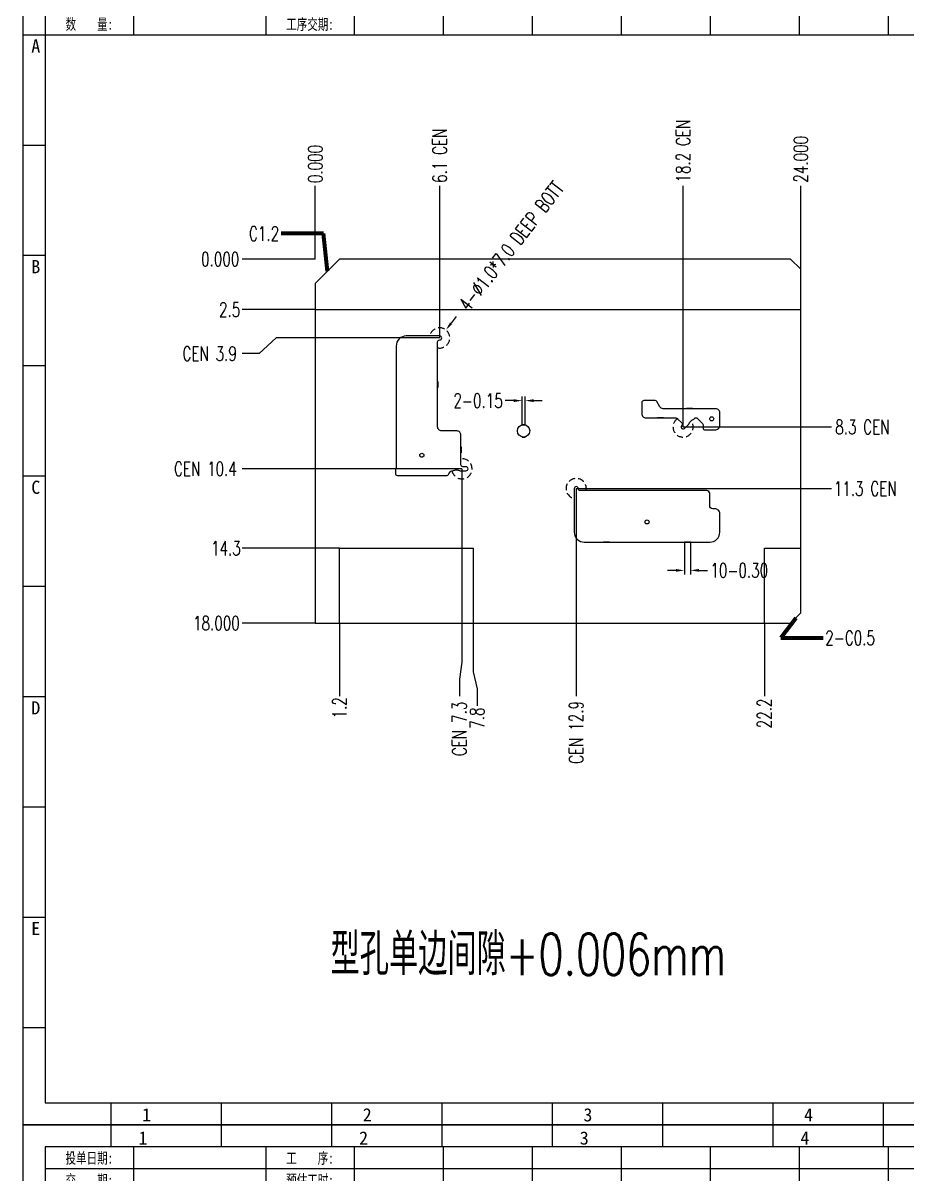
# Model space of a CAD drawing. Header units: millimetres. Extents: x -2852 to 5627, y -2271 to 1849.
# Drawn here: x -1216.6 to -1172.9, y -248 to -191.1 of the extents above; entities that cross this region are included whole.
import ezdxf
from ezdxf.enums import TextEntityAlignment as Align

# ---------------------------------------------------------------- set-up
doc = ezdxf.new("R2010")
doc.units = ezdxf.units.MM
doc.header["$PDSIZE"] = 3
doc.linetypes.add('DASHED2', pattern=[9.525, 6.35, -3.175])
for name, color, linetype in [('1', 7, 'Continuous'), ('11', 4, 'DASHED2'), ('41', 1, 'Continuous'), ('D03', 7, 'Continuous'), ('PUNCH', 1, 'Continuous')]:
    doc.layers.add(name, color=color, linetype=linetype)
doc.styles.add('jet01', font='simplex.shx', dxfattribs={"width": 0.7, "bigfont": 'hztxt.shx'})
doc.styles.add('jet02', font='simplex.shx', dxfattribs={"width": 0.7})
doc.styles.get("Standard").update_dxf_attribs({"font": '仿宋_GB2312_0.ttf', "width": 0.7})
doc.styles.add('tk', font='', dxfattribs={"width": 0.7})
doc.styles.add('tk 2', font='仿宋_GB2312_0.ttf', dxfattribs={"width": 0.65})
doc.styles.get('tk').set_extended_font_data('NSimSun')
doc.dimstyles.new('jet02', dxfattribs={"dimtxt": 3.5, "dimasz": 2.1, "dimexe": 1, "dimexo": 0, "dimgap": 0.5, "dimtad": 0, "dimtoh": 1, "dimdec": 3, "dimzin": 9, "dimdsep": 46, "dimtxsty": 'jet02', "dimcen": 0, "dimclrt": 256, "dimazin": 2, "dimtfac": 1, "dimtdec": 3, "dimtofl": 0, "dimtmove": 0, "dimatfit": 1, "dimfxl": 0, "dimarcsym": 0})

# ---------------------------------------------------------------- blocks, each defined once
blk = doc.blocks.new('A3-N')
at = {"layer": '1', "color": 1}
for p, q in [((0, 0), (0, 296.73)), ((0, 296.73), (420, 296.73)), ((21.82, 291.27), (21.82, 296.73)), ((49.09, 291.27), (49.09, 296.73)), ((76.36, 291.27), (76.36, 296.73)), ((103.64, 291.27), (103.64, 296.73)), ((103.64, 291.27), (103.64, 296.73)), ((103.64, 291.27), (103.64, 296.73)), ((130.91, 291.27), (130.91, 296.73)), ((158.18, 291.27), (158.18, 296.73)), ((185.45, 291.27), (185.45, 296.73)), ((212.73, 291.27), (212.73, 296.73)), ((5.45, 269.45), (0, 269.45)), ((5.45, 242.18), (0, 242.18)), ((5.45, 214.91), (0, 214.91)), ((5.45, 187.64), (0, 187.64)), ((5.45, 160.36), (0, 160.36)), ((5.45, 133.09), (0, 133.09)), ((5.45, 105.82), (0, 105.82)), ((5.45, 78.55), (0, 78.55)), ((5.45, 51.27), (0, 51.27)), ((5.45, 24), (0, 24)), ((21.82, 0), (21.82, 5.45)), ((49.09, 0), (49.09, 5.45)), ((76.36, 0), (76.36, 5.45)), ((103.64, 0), (103.64, 5.45)), ((130.91, 0), (130.91, 5.45)), ((158.18, 0), (158.18, 5.45)), ((185.45, 0), (185.45, 5.45)), ((212.73, 0), (212.73, 5.45)), ((1, 0), (0, 0)), ((420, 0), (1, 0))]:
    blk.add_line(p, q, dxfattribs=at)
at = {"layer": '1'}
blk.add_lwpolyline([(221.45, 5.45), (414.55, 5.45), (414.55, 291.27), (5.45, 291.27), (5.45, 5.45), (414.55, 5.45)], dxfattribs=at)
at = {"layer": '41'}
for p, q in [((27.27, 291.27), (27.27, 269.45)), ((60, 291.27), (60, 269.45)), ((81.82, 291.27), (81.82, 269.45)), ((103.82, 291.27), (103.82, 269.45)), ((125.82, 291.27), (125.82, 269.45)), ((147.82, 291.27), (147.82, 269.45)), ((169.82, 291.27), (169.82, 269.45)), ((191.82, 291.27), (191.82, 269.45)), ((213.82, 291.27), (213.82, 269.45)), ((367.82, 285.82), (5.45, 285.82)), ((414.55, 269.45), (5.45, 269.45))]:
    blk.add_line(p, q, dxfattribs=at)
at = {"layer": '1', "color": 1}
for s, p in [('1', (29.64, 295.11)), ('2', (84.18, 295.11)), ('3', (138.73, 295.11)), ('4', (193.27, 295.11)), ('1', (30.53, 4.11)), ('2', (85.08, 4.11)), ('3', (139.62, 4.11)), ('4', (194.17, 4.11))]:
    blk.add_text(s, height=3.27, dxfattribs=at).set_placement(p, align=Align.TOP_CENTER)
at = {"layer": '1', "style": 'tk', "width": 0.7}
for s, p in [('工    序:', (70.91, 288.55)), ('投单日期:', (16.36, 288.55)), ('交    期:', (16.36, 283.09)), ('预估工时:', (70.91, 283.09)), ('数    量:', (16.36, 272.18)), ('工序交期:', (70.91, 272.18))]:
    blk.add_text(s, height=2.727, dxfattribs=at).set_placement(p, align=Align.MIDDLE)
at = {"layer": '1', "color": 1}
for s, p in [('A', (2.04, 268.36)), ('B', (2.04, 213.82)), ('C', (2.04, 159.27)), ('D', (2.04, 104.73)), ('E', (2.04, 50.18))]:
    blk.add_text(s, height=3.27, dxfattribs=at).set_placement(p, align=Align.TOP_LEFT)
at = {"layer": '1', "style": 'tk 2', "width": 0.7}
for tag, p in [('PATR-NO1', (309.84, 32.96)), ('TITLE', (365.74, 30.9)), ('PATR-NO2', (309.84, 27.81)), ('DWG-NO:', (366.54, 18.14))]:
    blk.add_attdef(tag, p, '', height=3.27, dxfattribs=at)
at = {"layer": '1', "color": 1, "style": 'tk 2', "width": 0.7}
for tag, p in [('DRAW', (314.55, 7.27)), ('DATE', (334.72, 7.32))]:
    blk.add_attdef(tag, p, '', height=3.49, dxfattribs=at)
at = {"layer": '1', "style": 'tk 2', "width": 0.7}
for tag, p in [('SCALE', (376.55, 8.73)), ('SHEET', (386.6, 8.72)), ('REV', (397.38, 8.73))]:
    blk.add_attdef(tag, text='', height=2.18, dxfattribs=at).set_placement(p, align=Align.MIDDLE_LEFT)
blk = doc.blocks.new('*D2032')
at = {"layer": '41', "ltscale": 0.05}
blk.add_line((-286.964, -2655.222), (-290.584, -2655.222), dxfattribs=at)
at = {"layer": 'Defpoints', "color": 0, "ltscale": 0.05}
for p in [(-290.584, -2655.222), (-286.964, -2655.222), (-286.964, -2655.222)]:
    blk.add_point(p, dxfattribs=at)
at = {"layer": '41', "ltscale": 0.05, "insert": (-291.664, -2655.222), "char_height": 0.7, "attachment_point": 5, "style": 'jet02'}
blk.add_mtext('0.000', dxfattribs=at)
blk = doc.blocks.new('*D2033')
at = {"layer": '41', "ltscale": 0.05}
blk.add_line((-286.964, -2673.222), (-290.584, -2673.222), dxfattribs=at)
at = {"layer": 'Defpoints', "color": 0, "ltscale": 0.05}
for p in [(-286.964, -2655.222), (-290.584, -2673.222), (-286.964, -2673.222)]:
    blk.add_point(p, dxfattribs=at)
at = {"layer": '41', "ltscale": 0.05, "insert": (-291.851, -2673.222), "char_height": 0.7, "attachment_point": 5, "style": 'jet02'}
blk.add_mtext('18.000', dxfattribs=at)
blk = doc.blocks.new('*D2034')
at = {"layer": '41', "ltscale": 0.05}
blk.add_line((-285.764, -2669.522), (-290.584, -2669.522), dxfattribs=at)
at = {"layer": 'Defpoints', "color": 0, "ltscale": 0.05}
for p in [(-286.964, -2655.222), (-290.584, -2669.522), (-285.764, -2669.522)]:
    blk.add_point(p, dxfattribs=at)
at = {"layer": '41', "ltscale": 0.05, "insert": (-291.384, -2669.522), "char_height": 0.7, "attachment_point": 5, "style": 'jet02'}
blk.add_mtext('14.3', dxfattribs=at)
blk = doc.blocks.new('*D2035')
at = {"layer": '41', "ltscale": 0.05}
blk.add_line((-279.714, -2665.592), (-290.584, -2665.592), dxfattribs=at)
at = {"layer": 'Defpoints', "color": 0, "ltscale": 0.05}
for p in [(-286.964, -2655.222), (-290.584, -2665.592), (-279.714, -2665.592)]:
    blk.add_point(p, dxfattribs=at)
at = {"layer": '41', "ltscale": 0.05, "insert": (-292.563, -2665.592), "char_height": 0.7, "attachment_point": 5, "style": 'jet02'}
blk.add_mtext('{\\C1; CEN }10.4', dxfattribs=at)
blk = doc.blocks.new('*D2036')
at = {"layer": '41', "ltscale": 0.05}
for p, q in [((-288.904, -2659.122), (-289.744, -2659.897)), ((-280.814, -2659.122), (-288.904, -2659.122)), ((-289.744, -2659.897), (-290.584, -2659.897))]:
    blk.add_line(p, q, dxfattribs=at)
at = {"layer": 'Defpoints', "color": 0, "ltscale": 0.05}
for p in [(-286.964, -2655.222), (-280.814, -2659.122), (-290.584, -2659.897)]:
    blk.add_point(p, dxfattribs=at)
at = {"layer": '41', "ltscale": 0.05, "insert": (-292.353, -2659.897), "char_height": 0.7, "attachment_point": 5, "style": 'jet02'}
blk.add_mtext('{\\C1; CEN }3.9', dxfattribs=at)
blk = doc.blocks.new('*D2037')
at = {"layer": '41', "ltscale": 0.05}
blk.add_line((-286.964, -2657.722), (-290.584, -2657.722), dxfattribs=at)
at = {"layer": 'Defpoints', "color": 0, "ltscale": 0.05}
for p in [(-286.964, -2655.222), (-290.584, -2657.722), (-286.964, -2657.722)]:
    blk.add_point(p, dxfattribs=at)
at = {"layer": '41', "ltscale": 0.05, "insert": (-291.198, -2657.722), "char_height": 0.7, "attachment_point": 5, "style": 'jet02'}
blk.add_mtext('2.5', dxfattribs=at)
blk = doc.blocks.new('*D2038')
at = {"layer": '41', "ltscale": 0.05}
blk.add_line((-274.064, -2666.572), (-261.451, -2666.572), dxfattribs=at)
at = {"layer": 'Defpoints', "color": 0, "ltscale": 0.05}
for p in [(-286.964, -2655.222), (-274.064, -2666.572), (-261.451, -2666.572)]:
    blk.add_point(p, dxfattribs=at)
at = {"layer": '41', "ltscale": 0.05, "insert": (-259.776, -2666.572), "char_height": 0.7, "attachment_point": 5, "style": 'jet02'}
blk.add_mtext('11.3{\\C1; CEN }', dxfattribs=at)
blk = doc.blocks.new('*D2039')
at = {"layer": '41', "ltscale": 0.05}
blk.add_line((-268.781, -2663.524), (-261.451, -2663.524), dxfattribs=at)
at = {"layer": 'Defpoints', "color": 0, "ltscale": 0.05}
for p in [(-286.964, -2655.222), (-268.781, -2663.524), (-261.451, -2663.524)]:
    blk.add_point(p, dxfattribs=at)
at = {"layer": '41', "ltscale": 0.05, "insert": (-259.916, -2663.524), "char_height": 0.7, "attachment_point": 5, "style": 'jet02'}
blk.add_mtext('8.3{\\C1; CEN }', dxfattribs=at)
blk = doc.blocks.new('*D2040')
at = {"layer": '41', "ltscale": 0.05}
blk.add_line((-286.964, -2655.222), (-286.964, -2651.601), dxfattribs=at)
at = {"layer": 'Defpoints', "color": 0, "ltscale": 0.05}
for p in [(-286.964, -2651.601), (-286.964, -2655.222), (-286.964, -2655.222)]:
    blk.add_point(p, dxfattribs=at)
at = {"layer": '41', "ltscale": 0.05, "insert": (-286.964, -2650.521), "char_height": 0.7, "attachment_point": 5, "rotation": 90, "style": 'jet02'}
blk.add_mtext('0.000', dxfattribs=at)
blk = doc.blocks.new('*D2041')
at = {"layer": '41', "ltscale": 0.05}
blk.add_line((-280.814, -2659.122), (-280.814, -2651.601), dxfattribs=at)
at = {"layer": 'Defpoints', "color": 0, "ltscale": 0.05}
for p in [(-280.814, -2651.601), (-286.964, -2655.222), (-280.814, -2659.122)]:
    blk.add_point(p, dxfattribs=at)
at = {"layer": '41', "ltscale": 0.05, "insert": (-280.814, -2650.113), "char_height": 0.7, "attachment_point": 5, "rotation": 90, "style": 'jet02'}
blk.add_mtext('6.1{\\C1; CEN }', dxfattribs=at)
blk = doc.blocks.new('*D2042')
at = {"layer": '41', "ltscale": 0.05}
blk.add_line((-268.781, -2663.524), (-268.781, -2651.601), dxfattribs=at)
at = {"layer": 'Defpoints', "color": 0, "ltscale": 0.05}
for p in [(-268.781, -2651.601), (-286.964, -2655.222), (-268.781, -2663.524)]:
    blk.add_point(p, dxfattribs=at)
at = {"layer": '41', "ltscale": 0.05, "insert": (-268.781, -2649.88), "char_height": 0.7, "attachment_point": 5, "rotation": 90, "style": 'jet02'}
blk.add_mtext('18.2{\\C1; CEN }', dxfattribs=at)
blk = doc.blocks.new('*D2043')
at = {"layer": '41', "ltscale": 0.05}
blk.add_line((-262.964, -2655.722), (-262.964, -2651.601), dxfattribs=at)
at = {"layer": 'Defpoints', "color": 0, "ltscale": 0.05}
for p in [(-262.964, -2651.601), (-286.964, -2655.222), (-262.964, -2655.722)]:
    blk.add_point(p, dxfattribs=at)
at = {"layer": '41', "ltscale": 0.05, "insert": (-262.964, -2650.288), "char_height": 0.7, "attachment_point": 5, "rotation": 90, "style": 'jet02'}
blk.add_mtext('24.000', dxfattribs=at)
blk = doc.blocks.new('*D2044')
at = {"layer": '41', "ltscale": 0.05}
blk.add_line((-285.764, -2673.222), (-285.764, -2676.842), dxfattribs=at)
at = {"layer": 'Defpoints', "color": 0, "ltscale": 0.05}
for p in [(-286.964, -2655.222), (-285.764, -2673.222), (-285.764, -2676.842)]:
    blk.add_point(p, dxfattribs=at)
at = {"layer": '41', "ltscale": 0.05, "insert": (-285.764, -2677.409), "char_height": 0.7, "attachment_point": 5, "rotation": 90, "style": 'jet02'}
blk.add_mtext('1.2', dxfattribs=at)
blk = doc.blocks.new('*D2045')
at = {"layer": '41', "ltscale": 0.05}
for p, q in [((-279.714, -2665.592), (-279.714, -2675.162)), ((-279.714, -2675.162), (-279.839, -2676.002)), ((-279.839, -2676.002), (-279.839, -2676.842))]:
    blk.add_line(p, q, dxfattribs=at)
at = {"layer": 'Defpoints', "color": 0, "ltscale": 0.05}
for p in [(-286.964, -2655.222), (-279.714, -2665.592), (-279.839, -2676.842)]:
    blk.add_point(p, dxfattribs=at)
at = {"layer": '41', "ltscale": 0.05, "insert": (-279.839, -2678.622), "char_height": 0.7, "attachment_point": 5, "rotation": 90, "style": 'jet02'}
blk.add_mtext('{\\C1; CEN }7.3', dxfattribs=at)
blk = doc.blocks.new('*D2046')
at = {"layer": '41', "ltscale": 0.05}
for p, q in [((-279.164, -2673.222), (-279.164, -2675.629)), ((-279.164, -2675.629), (-278.964, -2676.469)), ((-278.964, -2676.469), (-278.964, -2677.309))]:
    blk.add_line(p, q, dxfattribs=at)
at = {"layer": 'Defpoints', "color": 0, "ltscale": 0.05}
for p in [(-286.964, -2655.222), (-279.164, -2673.222), (-278.964, -2677.309)]:
    blk.add_point(p, dxfattribs=at)
at = {"layer": '41', "ltscale": 0.05, "insert": (-278.964, -2677.922), "char_height": 0.7, "attachment_point": 5, "rotation": 90, "style": 'jet02'}
blk.add_mtext('7.8', dxfattribs=at)
blk = doc.blocks.new('*D2047')
at = {"layer": '41', "ltscale": 0.05}
blk.add_line((-274.064, -2666.572), (-274.064, -2676.842), dxfattribs=at)
at = {"layer": 'Defpoints', "color": 0, "ltscale": 0.05}
for p in [(-286.964, -2655.222), (-274.064, -2666.572), (-274.064, -2676.842)]:
    blk.add_point(p, dxfattribs=at)
at = {"layer": '41', "ltscale": 0.05, "insert": (-274.064, -2678.797), "char_height": 0.7, "attachment_point": 5, "rotation": 90, "style": 'jet02'}
blk.add_mtext('{\\C1; CEN }12.9', dxfattribs=at)
blk = doc.blocks.new('*D2048')
at = {"layer": '41', "ltscale": 0.05}
blk.add_line((-264.764, -2673.222), (-264.764, -2676.842), dxfattribs=at)
at = {"layer": 'Defpoints', "color": 0, "ltscale": 0.05}
for p in [(-286.964, -2655.222), (-264.764, -2673.222), (-264.764, -2676.842)]:
    blk.add_point(p, dxfattribs=at)
at = {"layer": '41', "ltscale": 0.05, "insert": (-264.764, -2677.689), "char_height": 0.7, "attachment_point": 5, "rotation": 90, "style": 'jet02'}
blk.add_mtext('22.2', dxfattribs=at)
blk = doc.blocks.new('*D2049')
at = {"layer": '41', "ltscale": 0.05}
blk.add_line((-279.992, -2658.064), (-280.25, -2658.395), dxfattribs=at)
blk.add_solid([(-280.305, -2658.352), (-280.194, -2658.438), (-280.507, -2658.727)], dxfattribs=at)
at = {"layer": 'Defpoints', "color": 0, "ltscale": 0.05}
for p in [(-280.507, -2658.727), (-281.121, -2659.517)]:
    blk.add_point(p, dxfattribs=at)
at = {"layer": '41', "ltscale": 0.05, "insert": (-277.282, -2654.576), "char_height": 0.7, "attachment_point": 5, "rotation": 52.1548, "style": 'jet02'}
blk.add_mtext('4-∅1.0*7.0 DEEP BOTT', dxfattribs=at)
blk = doc.blocks.new('*D2058')
at = {"layer": '41', "ltscale": 0.05}
for p, q in [((-268.714, -2669.227), (-268.714, -2670.816)), ((-268.414, -2669.227), (-268.414, -2670.816)), ((-269.134, -2670.616), (-269.554, -2670.616)), ((-267.994, -2670.616), (-267.574, -2670.616))]:
    blk.add_line(p, q, dxfattribs=at)
for points in [[(-269.134, -2670.546), (-269.134, -2670.686), (-268.714, -2670.616)], [(-267.994, -2670.546), (-267.994, -2670.686), (-268.414, -2670.616)]]:
    blk.add_solid(points, dxfattribs=at)
at = {"layer": 'Defpoints', "color": 0, "ltscale": 0.05}
for p in [(-268.714, -2669.227), (-268.414, -2669.227), (-268.414, -2670.616)]:
    blk.add_point(p, dxfattribs=at)
at = {"layer": '41', "ltscale": 0.05, "insert": (-266.004, -2670.616), "char_height": 0.7, "attachment_point": 5, "style": 'jet02'}
blk.add_mtext('10-0.30', dxfattribs=at)
blk = doc.blocks.new('*D2059')
at = {"layer": '41', "ltscale": 0.05}
for p, q in [((-277.159, -2662.223), (-277.579, -2662.223)), ((-276.739, -2663.421), (-276.739, -2662.023)), ((-276.589, -2663.421), (-276.589, -2662.023)), ((-276.169, -2662.223), (-275.749, -2662.223))]:
    blk.add_line(p, q, dxfattribs=at)
for points in [[(-277.159, -2662.153), (-277.159, -2662.293), (-276.739, -2662.223)], [(-276.169, -2662.153), (-276.169, -2662.293), (-276.589, -2662.223)]]:
    blk.add_solid(points, dxfattribs=at)
at = {"layer": 'Defpoints', "color": 0, "ltscale": 0.05}
for p in [(-276.739, -2662.223), (-276.739, -2663.421), (-276.589, -2663.421)]:
    blk.add_point(p, dxfattribs=at)
at = {"layer": '41', "ltscale": 0.05, "insert": (-278.916, -2662.223), "char_height": 0.7, "attachment_point": 5, "style": 'jet02'}
blk.add_mtext('2-0.15', dxfattribs=at)

msp = doc.modelspace()

# ---------------------------------------------------------------- linework, layer by layer
at = {"layer": '1', "ltscale": 0.05}
msp.add_line((-1202.1717, -205.292), (-1178.1717, -205.292), dxfattribs=at)
at = {"layer": '1', "color": 3, "ltscale": 0.05}
for p, q in [((-1198.1717, -208.4492), (-1198.1767, -208.4492)), ((-1198.1717, -208.7492), (-1198.1767, -208.7492)), ((-1196.1217, -208.842), (-1196.1167, -208.842)), ((-1196.1217, -209.142), (-1196.1167, -209.142)), ((-1183.8217, -210.192), (-1183.8217, -210.187)), ((-1183.5217, -210.192), (-1183.5217, -210.187)), ((-1191.9467, -210.9964), (-1191.9467, -210.9912)), ((-1191.7967, -210.9964), (-1191.7967, -210.9912)), ((-1185.2561, -210.642), (-1185.2561, -210.647)), ((-1184.9561, -210.642), (-1184.9561, -210.647)), ((-1198.1717, -211.4492), (-1198.1767, -211.4492)), ((-1191.9467, -211.5877), (-1191.9467, -211.5928)), ((-1191.7967, -211.5877), (-1191.7967, -211.5928)), ((-1198.1717, -211.7492), (-1198.1767, -211.7492)), ((-1194.9717, -212.077), (-1194.9667, -212.077)), ((-1194.9717, -212.377), (-1194.9667, -212.377)), ((-1187.7857, -214.242), (-1187.7857, -214.237)), ((-1187.4857, -214.242), (-1187.4857, -214.237)), ((-1184.7857, -214.242), (-1184.7857, -214.237)), ((-1184.4857, -214.242), (-1184.4857, -214.237)), ((-1187.9217, -216.792), (-1187.9217, -216.797)), ((-1187.6217, -216.792), (-1187.6217, -216.797)), ((-1183.9217, -216.792), (-1183.9217, -216.797)), ((-1183.6217, -216.792), (-1183.6217, -216.797))]:
    msp.add_line(p, q, dxfattribs=at)
for points in [[(-1198.1767, -208.4492), (-1198.1767, -208.7492)], [(-1196.1167, -208.842), (-1196.1167, -209.142)], [(-1183.5217, -210.187), (-1183.8217, -210.187)], [(-1184.9561, -210.647), (-1185.2561, -210.647)], [(-1198.1767, -211.4492), (-1198.1767, -211.7492)], [(-1194.9667, -212.077), (-1194.9667, -212.377)], [(-1187.4857, -214.237), (-1187.7857, -214.237)], [(-1184.4857, -214.237), (-1184.7857, -214.237)], [(-1187.6217, -216.797), (-1187.9217, -216.797)], [(-1183.6217, -216.797), (-1183.9217, -216.797)]]:
    msp.add_lwpolyline(points, dxfattribs=at)
for start, end in [(75.9992, 104.0008), (255.9992, 284.0008)]:
    msp.add_arc((-1191.8717, -211.292), 0.31, start, end, dxfattribs=at)
at = {"layer": '11', "ltscale": 0.05}
for centre, start, end in [((-1196.0217, -206.692), 258.46304, 168.46304), ((-1183.9886, -211.0946), 123.7894, 38.1079), ((-1194.9217, -213.162), 191.53696, 95.73917), ((-1189.2717, -214.142), 348.46304, 258.46304)]:
    msp.add_arc(centre, 0.5, start, end, dxfattribs=at)
at = {"layer": 'D03', "ltscale": 0.05}
msp.add_lwpolyline([(-1202.1717, -220.792), (-1178.6717, -220.792), (-1178.1717, -220.292), (-1178.1717, -203.292), (-1178.6717, -202.792), (-1200.9717, -202.792), (-1202.1717, -203.992), (-1202.1717, -220.792)], close=True, dxfattribs=at)
at = {"layer": 'D03'}
for points in [[(-1200.9717, -220.792), (-1200.9717, -217.092), (-1194.3717, -217.092), (-1194.3717, -220.792)], [(-1179.9717, -220.792), (-1179.9717, -217.092), (-1178.1717, -217.092)]]:
    msp.add_lwpolyline(points, dxfattribs=at)
at = {"layer": 'PUNCH', "ltscale": 0.05}
for points in [[(-1195.1506, -213.222, -0.0954146), (-1195.0949, -213.2328), (-1195.0485, -213.2513, 0.0954146), (-1194.9928, -213.262), (-1194.7217, -213.262, 1), (-1194.7217, -213.062), (-1194.8717, -213.062, -0.4142136), (-1194.9717, -212.962), (-1194.9717, -211.492, 0.4142136), (-1195.1717, -211.292), (-1195.9217, -211.292, -0.4142136), (-1196.1217, -211.092), (-1196.1217, -206.892, -0.4142136), (-1196.0217, -206.792, 1), (-1196.0217, -206.592), (-1197.6717, -206.592, 0.4142136), (-1198.1717, -207.092), (-1198.1717, -213.1064, -0.1443689), (-1198.1957, -213.1878, 0.1443689), (-1198.2117, -213.242), (-1198.2117, -213.392, 0.4142136), (-1198.1117, -213.492), (-1195.6988, -213.492, 0.2679492), (-1195.5689, -213.417), (-1195.5083, -213.312, -0.2679492), (-1195.4217, -213.262), (-1195.4006, -213.262, 0.0954146), (-1195.3449, -213.2513), (-1195.2985, -213.2328, -0.0954146), (-1195.2428, -213.222)], [(-1183.4848, -210.717, 0.0954146), (-1183.4378, -210.6852), (-1183.4229, -210.6703, -0.4142136), (-1183.2815, -210.6703), (-1183.0269, -210.9249, -0.1989124), (-1182.9976, -210.9956), (-1182.9976, -211.142, 0.4142136), (-1182.8976, -211.242), (-1182.4217, -211.242, 0.4142136), (-1182.1717, -210.992), (-1182.1717, -210.392, 0.4142136), (-1182.3717, -210.192), (-1184.9717, -210.192, -0.2679492), (-1185.1449, -210.092), (-1185.2892, -209.842, 0.2679492), (-1185.3758, -209.792), (-1185.9297, -209.792, 0.4142136), (-1186.0297, -209.892), (-1186.0297, -210.442, 0.4142136), (-1185.8297, -210.642), (-1184.3825, -210.642, -0.1989124), (-1184.2411, -210.7006), (-1184.0593, -210.8824, -0.4142136), (-1184.0593, -211.0239, 1), (-1183.9179, -211.1653), (-1183.7262, -210.9736, 0.0954146), (-1183.6943, -210.9266), (-1183.6747, -210.8807, -0.0954146), (-1183.6429, -210.8337), (-1183.5777, -210.7685, -0.0954146), (-1183.5307, -210.7367)], [(-1182.1717, -216.292), (-1182.1717, -215.392, 0.4142136), (-1182.4217, -215.142), (-1182.5217, -215.142, -0.4142136), (-1182.6717, -214.992), (-1182.6717, -214.392, 0.4142136), (-1182.8217, -214.242), (-1189.0717, -214.242, -0.4142136), (-1189.1717, -214.142, 1), (-1189.3717, -214.142), (-1189.3717, -216.292, 0.4142136), (-1188.8717, -216.792), (-1182.6717, -216.792, 0.4142136)]]:
    msp.add_lwpolyline(points, format="xyb", close=True, dxfattribs=at)
for centre, radius in [((-1191.8717, -211.292), 0.305), ((-1182.5717, -210.692), 0.1), ((-1196.9053, -212.492), 0.1), ((-1185.7717, -215.792), 0.1)]:
    msp.add_circle(centre, radius, dxfattribs=at)

# ---------------------------------------------------------------- block references
at = {"layer": '1', "ltscale": 0.05, "xscale": 0.2000000000000455, "yscale": 0.2000000000000455, "zscale": 0.2000000000000455}
for p in [(-1216.6196, -245.6035), (-1216.6196, -304.949)]:
    msp.add_blockref('A3-N', p, dxfattribs=at)

# ---------------------------------------------------------------- texts
at = {"layer": '1', "ltscale": 0.05, "style": 'jet01', "width": 0.7}
msp.add_text('型孔单边间隙+0.006mm', height=2.064003, dxfattribs=at).set_placement((-1201.4183, -238.2019))
at = {"layer": '41', "ltscale": 0.05, "char_height": 0.7, "style": 'jet02'}
for s, insert, attachment_point in [('C1.2', (-1203.9587, -201.5343), 6), ('2-C0.5', (-1176.9605, -221.5267), 4)]:
    msp.add_mtext(s, dxfattribs=dict(at, insert=insert, attachment_point=attachment_point))

# ---------------------------------------------------------------- dimensions: what is measured, and where the dimension line sits
at = {"layer": '41', "ltscale": 0.05}
for feature_location, offset, dtype, origin, text, picture, middle, set_off in [((-1183.9886, -211.0946), (0, 11.923), 1, (-1202.1717, -202.792), '<>{\\C1; CEN }', '*D2042', (-1183.9886, -197.4499), (-915.2077, 2452.4298)), ((-1196.0216939152, -206.6920294573), (0, 7.5204517537), 1, (-1202.1716939152, -202.7920294573), '<>{\\C1; CEN }', '*D2041', (-1196.0216939152, -197.6832443702), (-915.2077048823, 2452.4298167741)), ((-1194.9217, -213.162), (-10.8705, 0), 0, (-1202.1717, -202.792), '{\\C1; CEN }<>', '*D2035', (-1207.7705, -213.162), (-915.2077, 2452.4298)), ((-1196.0217, -206.692), (-9.7705, -0.775), 0, (-1202.1717, -202.792), '{\\C1; CEN }<>', '*D2036', (-1207.5605, -207.467), (-915.2077, 2452.4298)), ((-1189.2716939152, -214.1420294573), (12.6131201799, 0), 0, (-1202.1716939152, -202.7920294573), '<>{\\C1; CEN }', '*D2038', (-1174.9835737353, -214.1420294573), (-915.2077048823, 2452.4298167741)), ((-1183.9886, -211.0946), (7.33, 0), 0, (-1202.1717, -202.792), '<>{\\C1; CEN }', '*D2039', (-1175.1236, -211.0946), (-915.2077, 2452.4298)), ((-1194.9216939152, -213.1620294573), (-0.1250715838, -11.2504517537), 1, (-1202.1716939152, -202.7920294573), '{\\C1; CEN }<>', '*D2045', (-1195.046765499, -226.192481211), (-915.2077048823, 2452.4298167741)), ((-1189.2717, -214.142), (0, -10.2705), 1, (-1202.1717, -202.792), '{\\C1; CEN }<>', '*D2047', (-1189.2717, -226.3675), (-915.2077, 2452.4298))]:
    dim = msp.add_ordinate_dim(feature_location=feature_location, offset=offset, dtype=dtype, origin=origin, text=text, dimstyle='jet02', override={"dimscale": 0.2, "dimtoh": 0, "dimdec": 1, "dimzin": 1, "dimclrd": 256, "dimclre": 256, "dimadec": 1, "dimazin": 0, "dimatfit": 3, "dimlwd": 65535, "dimlwe": 65535}, dxfattribs=at)
    dim.commit()
    dim.dimension.update_dxf_attribs({"geometry": picture, "text_midpoint": middle, "insert": set_off})
for feature_location, offset, dtype, origin, override, picture, middle, set_off in [((-1202.1716939152, -202.7920294573), (0, 3.6204517537), 1, (-1202.1716939152, -202.7920294573), {"dimscale": 0.2, "dimtoh": 0, "dimzin": 1, "dimclrd": 256, "dimclre": 256, "dimadec": 3, "dimazin": 0, "dimatfit": 3, "dimlwd": 65535, "dimlwe": 65535}, '*D2040', (-1202.1716939152, -198.0915777035), (-915.2077048823, 2452.4298167741)), ((-1178.1717, -203.292), (0, 4.1205), 1, (-1202.1717, -202.792), {"dimscale": 0.2, "dimtoh": 0, "dimzin": 1, "dimclrd": 256, "dimclre": 256, "dimadec": 3, "dimazin": 0, "dimatfit": 3, "dimlwd": 65535, "dimlwe": 65535}, '*D2043', (-1178.1717, -197.8582), (-915.2077, 2452.4298)), ((-1202.1716939152, -202.7920294573), (-3.6204517537, 0), 0, (-1202.1716939152, -202.7920294573), {"dimscale": 0.2, "dimtoh": 0, "dimzin": 1, "dimclrd": 256, "dimclre": 256, "dimadec": 3, "dimazin": 0, "dimatfit": 3, "dimlwd": 65535, "dimlwe": 65535}, '*D2032', (-1206.8721456689, -202.7920294573), (-915.2077048823, 2452.4298167741)), ((-1202.1717, -220.792), (-3.6205, 0), 0, (-1202.1717, -202.792), {"dimscale": 0.2, "dimtoh": 0, "dimzin": 1, "dimclrd": 256, "dimclre": 256, "dimadec": 3, "dimazin": 0, "dimatfit": 3, "dimlwd": 65535, "dimlwe": 65535}, '*D2033', (-1207.0588, -220.792), (-915.2077, 2452.4298)), ((-1200.9717, -217.092), (-4.8205, 0), 0, (-1202.1717, -202.792), {"dimscale": 0.2, "dimtoh": 0, "dimdec": 1, "dimzin": 1, "dimclrd": 256, "dimclre": 256, "dimadec": 1, "dimazin": 0, "dimatfit": 3, "dimlwd": 65535, "dimlwe": 65535}, '*D2034', (-1206.5921, -217.092), (-915.2077, 2452.4298)), ((-1202.1717, -205.292), (-3.6205, 0), 0, (-1202.1717, -202.792), {"dimscale": 0.2, "dimtoh": 0, "dimdec": 1, "dimzin": 1, "dimclrd": 256, "dimclre": 256, "dimadec": 1, "dimazin": 0, "dimatfit": 3, "dimlwd": 65535, "dimlwe": 65535}, '*D2037', (-1206.4055, -205.292), (-915.2077, 2452.4298)), ((-1200.9717, -220.792), (0, -3.6205), 1, (-1202.1717, -202.792), {"dimscale": 0.2, "dimtoh": 0, "dimdec": 1, "dimzin": 1, "dimclrd": 256, "dimclre": 256, "dimadec": 1, "dimazin": 0, "dimatfit": 3, "dimlwd": 65535, "dimlwe": 65535}, '*D2044', (-1200.9717, -224.9791), (-915.2077, 2452.4298)), ((-1194.3717, -220.792), (0.1999, -4.0871), 1, (-1202.1717, -202.792), {"dimscale": 0.2, "dimtoh": 0, "dimdec": 1, "dimzin": 1, "dimclrd": 256, "dimclre": 256, "dimadec": 1, "dimazin": 0, "dimatfit": 3, "dimlwd": 65535, "dimlwe": 65535}, '*D2046', (-1194.1718, -225.4925), (-915.2077, 2452.4298)), ((-1179.9717, -220.792), (0, -3.6205), 1, (-1202.1717, -202.792), {"dimscale": 0.2, "dimtoh": 0, "dimdec": 1, "dimzin": 1, "dimclrd": 256, "dimclre": 256, "dimadec": 1, "dimazin": 0, "dimatfit": 3, "dimlwd": 65535, "dimlwe": 65535}, '*D2048', (-1179.9717, -225.2591), (-915.2077, 2452.4298))]:
    dim = msp.add_ordinate_dim(feature_location=feature_location, offset=offset, dtype=dtype, origin=origin, dimstyle='jet02', override=override, dxfattribs=at)
    dim.commit()
    dim.dimension.update_dxf_attribs({"geometry": picture, "text_midpoint": middle, "insert": set_off})
dim = msp.add_diameter_dim_2p(p1=(-1196.3285, -207.0869), p2=(-1195.7149, -206.2972), text='4-<>*7.0 DEEP BOTT', dimstyle='jet02', override={"dimscale": 0.2, "dimtoh": 0, "dimdec": 1, "dimzin": 1, "dimclrd": 256, "dimclre": 256, "dimadec": 1, "dimazin": 0, "dimatfit": 3, "dimlwd": 65535, "dimlwe": 65535}, dxfattribs=at)
dim.commit()
dim.dimension.update_dxf_attribs({"geometry": '*D2049', "text_midpoint": (-1192.4898, -202.1462), "insert": (-915.2077, 2452.4298)})
for base, p1, p2, text, picture, middle in [((-1191.9467, -209.7928), (-1191.7967, -210.9912), (-1191.9467, -210.9912), '2-<>', '*D2059', (-1194.1234, -209.7928)), ((-1183.6217, -218.1862), (-1183.9217, -216.797), (-1183.6217, -216.797), '10-<>', '*D2058', (-1181.2117, -218.1862))]:
    dim = msp.add_linear_dim(base=base, p1=p1, p2=p2, text=text, dimstyle='jet02', override={"dimscale": 0.2, "dimtoh": 0, "dimdec": 2, "dimzin": 1, "dimclrd": 256, "dimclre": 256, "dimazin": 0, "dimatfit": 3, "dimlwd": 65535, "dimlwe": 65535}, dxfattribs=at)
    dim.commit()
    dim.dimension.update_dxf_attribs({"geometry": picture, "text_midpoint": middle, "insert": (-915.2077, 2452.4298)})

# ---------------------------------------------------------------- leaders
at = {"layer": '41', "ltscale": 0.05, "annotation_type": 0, "has_hookline": 1}
for points, hookline_direction, text_width in [([(-1201.5717, -203.392), (-1201.7587, -201.5343), (-1203.8587, -201.5343)], 1, 1.4233), ([(-1178.4217, -220.542), (-1179.1605, -221.5267), (-1177.0605, -221.5267)], 0, 2.59)]:
    msp.add_leader(points, dimstyle='jet02', override={"dimscale": 0.2, "dimtoh": 0, "dimzin": 1, "dimclrd": 256, "dimclre": 256, "dimadec": 3, "dimazin": 0, "dimatfit": 3, "dimlwd": 65535, "dimlwe": 65535}, dxfattribs=dict(at, hookline_direction=hookline_direction, text_width=text_width))

doc.saveas('drawing.dxf')
